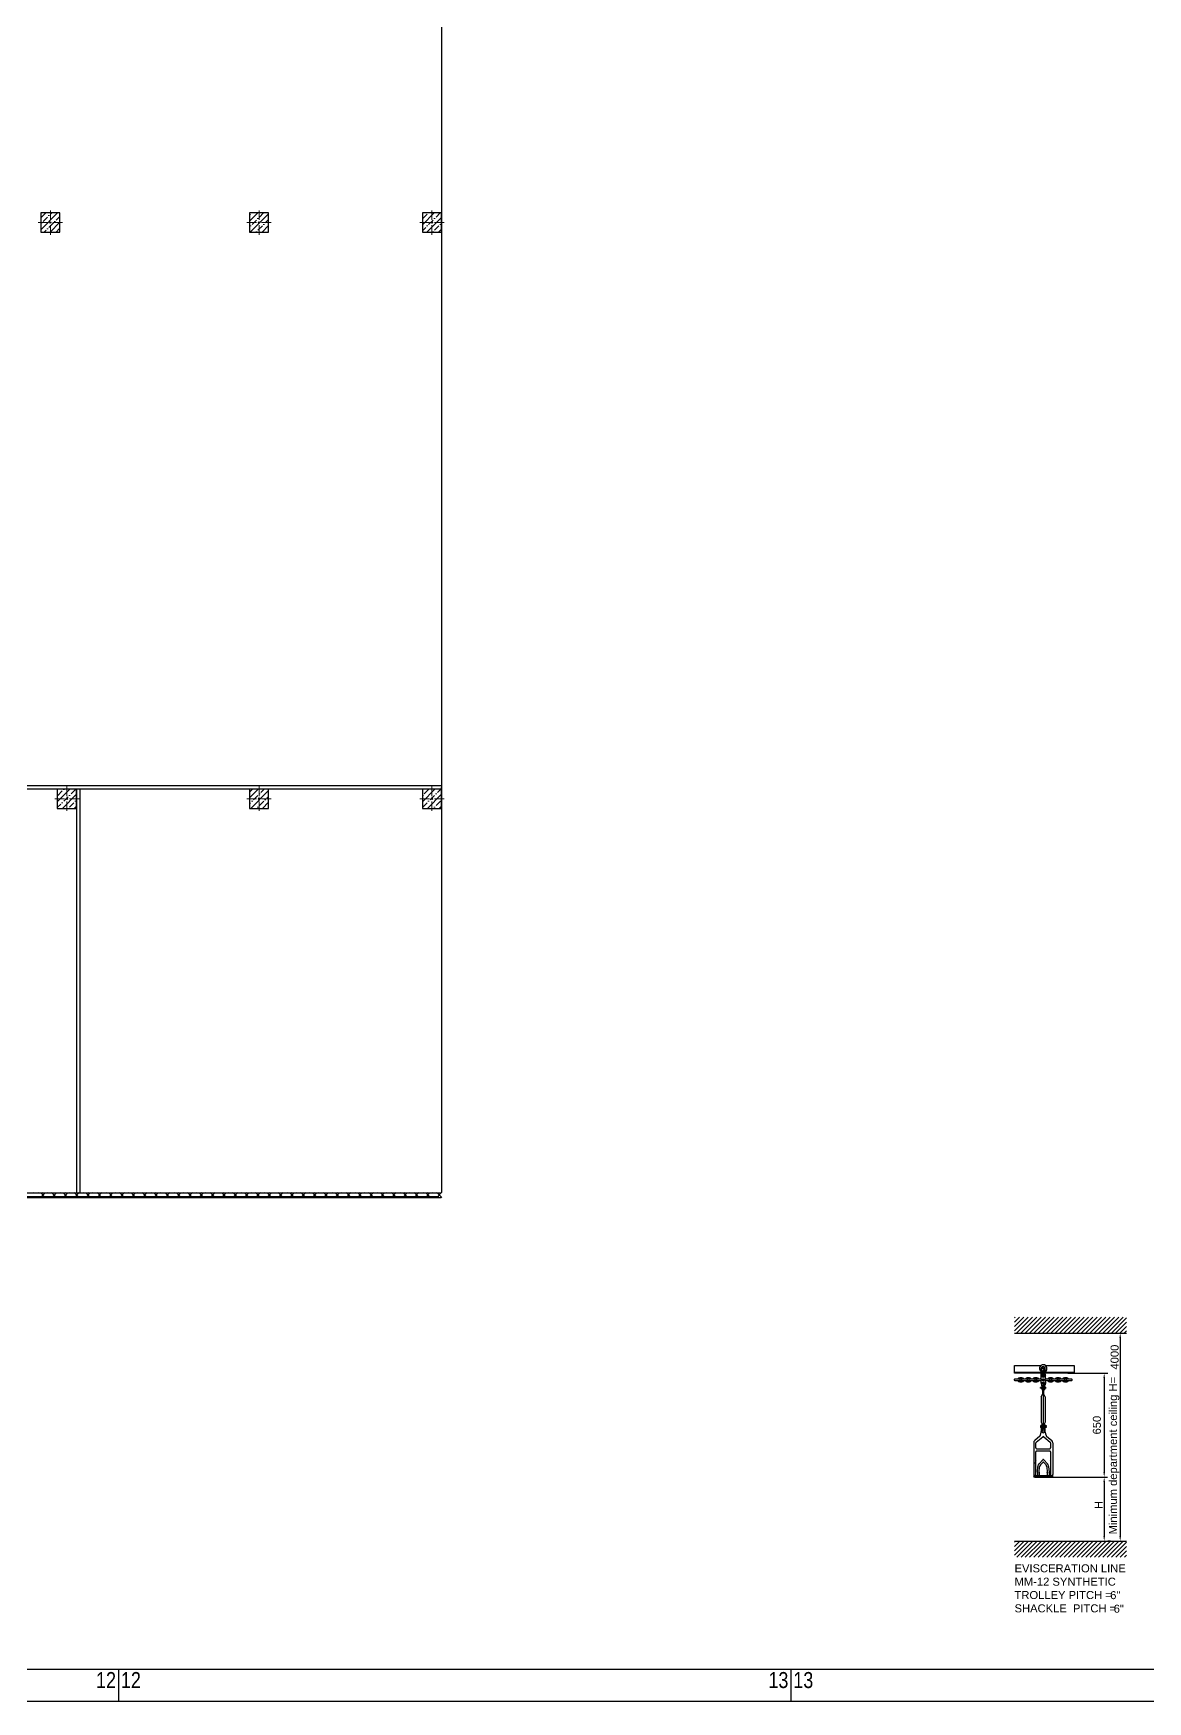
# Model space of a CAD drawing. Extents: x -3873 to 164127, y 7129 to 96529.
# Drawn here: x 98469 to 133269, y 7129 to 59238 of the extents above; entities that cross this region are included whole.
import ezdxf
from ezdxf.enums import TextEntityAlignment as Align

# ---------------------------------------------------------------- set-up
doc = ezdxf.new("R2010")
doc.units = 0
doc.header["$PDMODE"] = 35
doc.header["$PDSIZE"] = 25
doc.layers.get('0').update_dxf_attribs({"linetype": 'CONTINUOUS'})
doc.layers.get('Defpoints').update_dxf_attribs({"linetype": 'CONTINUOUS'})
for name, color, linetype in [('BUILDING', 2, 'CONTINUOUS'), ('LAYOUT', 90, 'CONTINUOUS'), ('Конструктив - Колонны', 7, 'CONTINUOUS')]:
    doc.layers.add(name, color=color, linetype=linetype)
doc.layers.add('Конструктив - Колонны_Ном._пера__1', color=7, linetype='CONTINUOUS', lineweight=25)
doc.layers.add('Конструктив - Колонны_Ном._пера__168', color=7, linetype='CONTINUOUS', lineweight=13, true_color=0x03e77f)
doc.layers.add('Конструктив - Колонны_Ном._пера__202', color=7, linetype='CONTINUOUS', lineweight=13, true_color=0xde8d00)
doc.styles.add('015_100', font='arial.ttf', dxfattribs={"height": 150})
doc.styles.add('025_100', font='arial.ttf', dxfattribs={"height": 250})
doc.styles.add('035_100', font='arial.ttf', dxfattribs={"height": 350})
doc.styles.add('050_100', font='arial.ttf', dxfattribs={"height": 500})
doc.styles.add('MEYN_DIM', font='arial.ttf')
doc.dimstyles.new('MEYN_SALES', dxfattribs={"dimtxt": 2, "dimasz": 1.5, "dimexe": 1, "dimexo": 0, "dimgap": 1, "dimtad": 1, "dimdsep": 46, "dimlunit": 6, "dimtxsty": 'MEYN_DIM', "dimcen": 1, "dimclrd": 4, "dimclre": 4, "dimclrt": 3, "dimadec": 0, "dimazin": 0, "dimtfac": 1, "dimtdec": 4, "dimtmove": 0, "dimatfit": 3, "dimfxl": 0, "dimtolj": 1, "dimarcsym": 0})
pattern_1 = [(45, (0, 0), (-183.8478, 183.8478), []), (45, (-91.92, 91.92), (-183.8478, 183.8478), [195, -65, 0, -65])]

# ---------------------------------------------------------------- blocks, each defined once
blk = doc.blocks.new('*D125')
at = {"color": 4, "linetype": 'Continuous', "lineweight": -2, "transparency": 16777216}
for p, q in [((-700, 5100), (-700, 2150)), ((-2586, 2000), (-600, 2000))]:
    blk.add_line(p, q, dxfattribs=at)
at = {"color": 4, "linetype": 'Continuous', "transparency": 16777216}
for points in [[(-725, 5100), (-675, 5100), (-700, 5250)], [(-725, 2150), (-675, 2150), (-700, 2000)]]:
    blk.add_solid(points, dxfattribs=at)
at = {"layer": 'Defpoints', "color": 0, "linetype": 'Continuous', "transparency": 16777216}
for p in [(-1839, 5250), (-2586, 2000), (-700, 2000)]:
    blk.add_point(p, dxfattribs=at)
at = {"color": 3, "linetype": 'Continuous', "transparency": 16777216, "insert": (-928, 3625), "char_height": 250, "attachment_point": 5, "rotation": 90, "style": 'MEYN_DIM'}
blk.add_mtext('\\A1;650', dxfattribs=at)
blk = doc.blocks.new('Колонна_63', base_point=(12000, 30000))
at = {"layer": 'Конструктив - Колонны_Ном._пера__202', "linetype": 'Continuous'}
h = blk.add_hatch(dxfattribs=at)
h.set_pattern_fill('ЖЕЛЕЗОБЕТОН__ГОСТ_', color=256, style=0, pattern_type=2)
h.set_pattern_definition(pattern_1)
h.paths.add_polyline_path([(11700, 29700), (12300, 29700), (12300, 30300), (11700, 30300)])
at = {"layer": 'Конструктив - Колонны_Ном._пера__1', "linetype": 'Continuous'}
for p, q in [((12300, 30300), (11700, 30300)), ((11700, 30300), (11700, 29700)), ((12300, 29700), (12300, 30300)), ((11700, 29700), (12300, 29700))]:
    blk.add_line(p, q, dxfattribs=at)
at = {"layer": 'Конструктив - Колонны_Ном._пера__168', "linetype": 'Continuous'}
for p, q in [((12000, 30080), (12000, 30380)), ((11920, 30000), (11620, 30000)), ((12000, 29920), (12000, 29620)), ((12080, 30000), (12380, 30000))]:
    blk.add_line(p, q, dxfattribs=at)
blk.add_point((12000, 30000), dxfattribs=at)
blk = doc.blocks.new('Колонна_64', base_point=(12000, 12000))
at = {"layer": 'Конструктив - Колонны_Ном._пера__202', "linetype": 'Continuous'}
h = blk.add_hatch(dxfattribs=at)
h.set_pattern_fill('ЖЕЛЕЗОБЕТОН__ГОСТ_', color=256, style=0, pattern_type=2)
h.set_pattern_definition(pattern_1)
h.paths.add_polyline_path([(11700, 11700), (12300, 11700), (12300, 12300), (11700, 12300)])
at = {"layer": 'Конструктив - Колонны_Ном._пера__1', "linetype": 'Continuous'}
for p, q in [((11700, 12300), (11700, 11700)), ((12300, 11700), (12300, 12300)), ((11700, 11700), (12300, 11700))]:
    blk.add_line(p, q, dxfattribs=at)
at = {"layer": 'Конструктив - Колонны_Ном._пера__168', "linetype": 'Continuous'}
for p, q in [((11920, 12000), (11620, 12000)), ((12000, 12080), (12000, 12380)), ((12080, 12000), (12380, 12000)), ((12000, 11920), (12000, 11620))]:
    blk.add_line(p, q, dxfattribs=at)
blk.add_point((12000, 12000), dxfattribs=at)
blk = doc.blocks.new('Колонна_68', base_point=(18000, 30000))
at = {"layer": 'Конструктив - Колонны_Ном._пера__202', "linetype": 'Continuous'}
h = blk.add_hatch(dxfattribs=at)
h.set_pattern_fill('ЖЕЛЕЗОБЕТОН__ГОСТ_', color=256, style=0, pattern_type=2)
h.set_pattern_definition(pattern_1)
h.paths.add_polyline_path([(17700, 29700), (18300, 29700), (18300, 30300), (17700, 30300)])
at = {"layer": 'Конструктив - Колонны_Ном._пера__1', "linetype": 'Continuous'}
for p, q in [((18300, 30300), (17700, 30300)), ((17700, 30300), (17700, 29700)), ((18300, 29700), (18300, 30300)), ((17700, 29700), (18300, 29700))]:
    blk.add_line(p, q, dxfattribs=at)
at = {"layer": 'Конструктив - Колонны_Ном._пера__168', "linetype": 'Continuous'}
for p, q in [((18000, 30080), (18000, 30380)), ((17920, 30000), (17620, 30000)), ((18000, 29920), (18000, 29620)), ((18080, 30000), (18380, 30000))]:
    blk.add_line(p, q, dxfattribs=at)
blk.add_point((18000, 30000), dxfattribs=at)
blk = doc.blocks.new('Колонна_69', base_point=(18000, 12000))
at = {"layer": 'Конструктив - Колонны_Ном._пера__202', "linetype": 'Continuous'}
h = blk.add_hatch(dxfattribs=at)
h.set_pattern_fill('ЖЕЛЕЗОБЕТОН__ГОСТ_', color=256, style=0, pattern_type=2)
h.set_pattern_definition(pattern_1)
h.paths.add_polyline_path([(17700, 11700), (18300, 11700), (18300, 12300), (17700, 12300)])
at = {"layer": 'Конструктив - Колонны_Ном._пера__1', "linetype": 'Continuous'}
for p, q in [((17700, 12300), (17700, 11700)), ((18300, 11700), (18300, 12300)), ((17700, 11700), (18300, 11700))]:
    blk.add_line(p, q, dxfattribs=at)
at = {"layer": 'Конструктив - Колонны_Ном._пера__168', "linetype": 'Continuous'}
for p, q in [((17920, 12000), (17620, 12000)), ((18000, 12080), (18000, 12380)), ((18080, 12000), (18380, 12000)), ((18000, 11920), (18000, 11620))]:
    blk.add_line(p, q, dxfattribs=at)
blk.add_point((18000, 12000), dxfattribs=at)
blk = doc.blocks.new('*U401')
at = {"color": 7, "linetype": 'Continuous'}
blk.add_line((-1000, 1000), (-167000, 1000), dxfattribs=at)
at = {"color": 3, "linetype": 'Continuous'}
for p, q in [((-63000, 1000), (-63000, 0)), ((-63000, 1000), (-63000, 0)), ((-42000, 1000), (-42000, 0)), ((-42000, 1000), (-42000, 0)), ((0, 0), (-168000, 0))]:
    blk.add_line(p, q, dxfattribs=at)
at = {"color": 2, "style": '050_100', "width": 0.800937}
for s, p, p2 in [('12 12', (-63700, 424), (-62300, 424)), ('13 13', (-42700, 424), (-41300, 424))]:
    blk.add_text(s, height=500, dxfattribs=at).set_placement(p, p2, align=Align.FIT)
at = {"color": 1, "linetype": 'Continuous', "ltscale": 50}
for tag, p, height, style in [('PROJECT', (-13710, 8757), 400, '035_100'), ('drawingnr', (-9521, 1405), 550, '050_100')]:
    blk.add_attdef(tag, p, '', height=height, dxfattribs=dict(at, style=style))
at = {"color": 4, "linetype": 'Continuous', "ltscale": 50}
for tag, p, height, style in [('bird', (-17252, 4446), 250, '025_100'), ('capacity', (-12319, 4446), 250, '025_100'), ('title1', (-8362, 4404), 350, '035_100'), ('w1', (-17252, 3796), 250, '025_100'), ('w2', (-16208, 3796), 250, '025_100'), ('w3', (-15164, 3796), 250, '025_100'), ('drawn', (-12319, 3796), 250, '025_100'), ('title2', (-8362, 3754), 350, '035_100'), ('scald', (-17252, 3146), 250, '025_100'), ('check', (-12319, 3146), 250, '025_100'), ('title3', (-8362, 3104), 350, '035_100'), ('scale', (-12319, 2496), 250, '025_100'), ('date', (-12319, 1846), 250, '025_100'), ('dept', (-12319, 1196), 250, '025_100')]:
    blk.add_attdef(tag, p, '', height=height, dxfattribs=dict(at, style=style))
blk = doc.blocks.new('general_shackle_evisceration2')
at = {"linetype": 'Continuous'}
h = blk.add_hatch(dxfattribs=at)
h.set_pattern_fill('ANSI31', color=4, scale=30, style=0)
h.set_pattern_definition([(45, (118396.04, 38711.45), (-67.35192, 67.35192), [])])
h.paths.add_polyline_path([(0, 6500), (-3500, 6500), (-3500, 7000), (0, 7000)])
h = blk.add_hatch(dxfattribs=at)
h.set_pattern_fill('ANSI31', color=4, scale=30, style=0)
h.set_pattern_definition([(45, (118396.04, 40998.66), (-67.35192, 67.35192), [])])
h.paths.add_polyline_path([(0, 0), (-3500, 0), (-3500, -500), (0, -500)])
at = {"color": 4, "linetype": 'Continuous'}
for p, q in [((-3500, 6500), (0, 6500)), ((-200, 6350.759), (-200, 149.241)), ((-700, 1850.714), (-700, 149.241)), ((-3500, 0), (0, 0)), ((-507.275, 0), (-586.87, 0)), ((-150.156, 0), (-39.974, 0))]:
    blk.add_line(p, q, dxfattribs=at)
at = {"color": 3, "linetype": 'Continuous'}
for p, q in [((-3500, 5482.628), (-2680.347, 5482.628)), ((-3500, 5250.058), (-3500, 5482.628)), ((-3500, 5277.966), (-2665.239, 5277.966)), ((-2665.239, 5250.058), (-3500, 5250.058)), ((-2665.239, 5151.36), (-2665.239, 5394.251)), ((-2655.936, 5151.36), (-2655.936, 5394.251)), ((-2653.611, 5297.49), (-2653.611, 5175.303)), ((-2632.679, 5306.793), (-2644.308, 5306.793)), ((-2623.384, 5197.169), (-2623.404, 5308.659)), ((-2614.063, 5306.117), (-2614.073, 5145.586)), ((-2595.468, 5306.79), (-2595.468, 5306.793)), ((-2595.457, 5306.117), (-2595.468, 5145.793)), ((-2586.165, 5157.422), (-2586.138, 5308.659)), ((-2565.234, 5306.793), (-2576.863, 5306.793)), ((-2555.931, 5175.303), (-2555.931, 5297.49)), ((-2553.606, 5151.36), (-2553.606, 5394.251)), ((-2544.303, 5151.36), (-2544.303, 5394.251)), ((-2544.303, 5277.966), (-1639.439, 5277.966)), ((-1639.439, 5250.058), (-2544.303, 5250.058)), ((-2529.195, 5482.628), (-1639.439, 5482.628)), ((-1639.439, 5482.628), (-1639.439, 5250.058)), ((-3342.018, 5059.35), (-3495.514, 5059.35)), ((-3495.514, 5022.139), (-3342.018, 5022.139)), ((-3267.596, 5101.213), (-3337.367, 5101.213)), ((-3267.596, 5064.002), (-3337.367, 5064.002)), ((-3337.367, 5017.488), (-3267.596, 5017.488)), ((-3337.367, 4980.276), (-3267.596, 4980.276)), ((-3109.448, 5059.35), (-3262.944, 5059.35)), ((-3262.944, 5022.139), (-3109.448, 5022.139)), ((-3035.026, 5101.213), (-3104.797, 5101.213)), ((-3035.026, 5064.002), (-3104.797, 5064.002)), ((-3104.797, 5017.488), (-3035.026, 5017.488)), ((-3104.797, 4980.276), (-3035.026, 4980.276)), ((-2876.878, 5059.35), (-3030.374, 5059.35)), ((-3030.374, 5022.139), (-2876.878, 5022.139)), ((-2802.456, 5101.213), (-2872.227, 5101.213)), ((-2802.456, 5064.002), (-2872.227, 5064.002)), ((-2872.227, 5017.488), (-2802.456, 5017.488)), ((-2872.227, 4980.276), (-2802.456, 4980.276)), ((-2659.764, 5059.35), (-2797.804, 5059.35)), ((-2797.804, 5022.139), (-2659.764, 5022.139)), ((-2661.918, 4801.298), (-2689.802, 4796.647)), ((-2689.802, 4778.041), (-2689.802, 4796.647)), ((-2661.918, 4773.39), (-2689.802, 4778.041)), ((-2672.216, 5175.635), (-2667.397, 5197.622)), ((-2668.18, 5150.534), (-2672.216, 5175.635)), ((-2672.216, 5061.676), (-2672.216, 5175.635)), ((-2662.913, 5061.676), (-2672.216, 5061.676)), ((-2662.913, 5019.813), (-2672.216, 5019.813)), ((-2672.216, 4968.648), (-2672.216, 5019.813)), ((-2672.216, 4938.414), (-2672.216, 4968.648)), ((-2672.216, 4938.414), (-2654.639, 4866.498)), ((-2661.918, 4773.39), (-2661.918, 4801.298)), ((-2661.918, 4801.298), (-2651.438, 4801.298)), ((-2651.438, 4773.39), (-2661.918, 4773.39)), ((-2651.438, 4856.63), (-2651.438, 4741.465)), ((-2651.438, 4741.465), (-2623.376, 4741.465)), ((-2565.234, 4926.785), (-2644.308, 4926.785)), ((-2576.863, 4945.391), (-2632.679, 4945.391)), ((-2618.198, 5064.002), (-2631.626, 5040.745)), ((-2631.626, 5040.745), (-2618.198, 5017.487)), ((-2623.376, 5157.422), (-2623.384, 5197.169)), ((-2623.376, 4830.283), (-2623.376, 4589.659)), ((-2623.376, 4807.112), (-2586.165, 4807.112)), ((-2623.376, 4767.575), (-2586.165, 4767.575)), ((-2591.343, 5064.002), (-2618.198, 5064.002)), ((-2618.198, 5017.487), (-2591.343, 5017.487)), ((-2577.916, 5040.745), (-2591.343, 5064.002)), ((-2591.343, 5017.487), (-2577.916, 5040.745)), ((-2586.165, 4589.659), (-2586.165, 4830.283)), ((-2586.165, 4741.465), (-2558.41, 4741.465)), ((-2558.41, 4741.465), (-2558.41, 4856.63)), ((-2535.153, 4810.601), (-2558.41, 4810.601)), ((-2558.41, 4764.087), (-2535.153, 4764.087)), ((-2537.326, 4938.414), (-2555.068, 4865.801)), ((-2411.738, 5059.311), (-2549.822, 5059.311)), ((-2549.733, 5022.1), (-2411.738, 5022.1)), ((-2546.628, 5061.676), (-2537.326, 5061.676)), ((-2546.628, 5019.813), (-2537.326, 5019.813)), ((-2537.326, 5175.635), (-2542.145, 5197.623)), ((-2537.326, 5175.635), (-2541.362, 5150.534)), ((-2537.326, 5061.676), (-2537.326, 5175.635)), ((-2537.326, 4992.417), (-2537.326, 5019.813)), ((-2537.326, 4968.648), (-2537.326, 5013.814)), ((-2537.326, 4968.648), (-2537.326, 4938.414)), ((-2535.153, 4810.601), (-2535.153, 4764.087)), ((-2337.316, 5101.174), (-2407.087, 5101.174)), ((-2337.316, 5063.963), (-2407.087, 5063.963)), ((-2407.087, 5017.449), (-2337.316, 5017.449)), ((-2407.087, 4980.238), (-2337.316, 4980.238)), ((-2179.168, 5059.311), (-2332.664, 5059.311)), ((-2332.664, 5022.1), (-2179.168, 5022.1)), ((-2104.745, 5101.174), (-2174.516, 5101.174)), ((-2104.745, 5063.963), (-2174.516, 5063.963)), ((-2174.516, 5017.449), (-2104.745, 5017.449)), ((-2174.516, 4980.237), (-2104.745, 4980.237)), ((-1946.598, 5059.311), (-2100.094, 5059.311)), ((-2100.094, 5022.1), (-1946.598, 5022.1)), ((-1872.175, 5101.174), (-1941.946, 5101.174)), ((-1872.175, 5063.963), (-1941.946, 5063.963)), ((-1941.946, 5017.449), (-1872.175, 5017.449)), ((-1941.946, 4980.238), (-1872.175, 4980.238)), ((-1714.028, 5059.311), (-1867.524, 5059.311)), ((-1867.524, 5022.1), (-1714.028, 5022.1)), ((-2667.393, 4513.421), (-2623.376, 4589.659)), ((-2667.393, 4513.421), (-2667.393, 3714.702)), ((-2623.376, 4589.659), (-2586.165, 4589.659)), ((-2604.771, 4589.659), (-2604.771, 3638.463)), ((-2542.149, 4513.421), (-2586.165, 4589.659)), ((-2542.149, 4513.421), (-2542.149, 3714.702)), ((-2667.393, 3714.702), (-2623.376, 3638.463)), ((-2542.149, 3714.702), (-2586.165, 3638.463)), ((-2707.228, 3282.07), (-2869.087, 3146.255)), ((-2823.982, 3092.5), (-2619.72, 3263.896)), ((-2691.895, 3306.855), (-2656.787, 3453.253)), ((-2666.971, 3543.11), (-2666.971, 3617.532)), ((-2660.588, 3617.532), (-2666.971, 3617.532)), ((-2660.588, 3543.11), (-2666.971, 3543.11)), ((-2660.541, 3438.486), (-2660.635, 3440.779)), ((-2623.376, 3636.137), (-2660.588, 3636.137)), ((-2660.588, 3440.779), (-2660.588, 3636.137)), ((-2660.588, 3543.11), (-2660.588, 3617.532)), ((-2660.588, 3600.089), (-2623.376, 3600.089)), ((-2623.376, 3598.926), (-2660.588, 3598.926)), ((-2660.588, 3561.715), (-2623.376, 3561.715)), ((-2660.588, 3560.552), (-2623.376, 3560.552)), ((-2623.376, 3638.463), (-2586.165, 3638.463)), ((-2623.376, 3524.504), (-2623.376, 3638.463)), ((-2623.376, 3636.137), (-2623.376, 3598.926)), ((-2623.376, 3600.089), (-2586.165, 3600.089)), ((-2586.165, 3598.926), (-2623.376, 3598.926)), ((-2623.376, 3598.926), (-2623.376, 3580.321)), ((-2623.376, 3580.321), (-2623.376, 3561.715)), ((-2623.376, 3561.715), (-2586.165, 3561.715)), ((-2623.376, 3561.715), (-2623.376, 3524.504)), ((-2623.376, 3560.552), (-2586.165, 3560.552)), ((-2586.165, 3524.504), (-2623.376, 3524.504)), ((-2614.074, 3515.201), (-2595.468, 3515.201)), ((-2589.822, 3263.896), (-2385.56, 3092.5)), ((-2586.165, 3638.463), (-2586.165, 3524.504)), ((-2548.954, 3636.137), (-2586.165, 3636.137)), ((-2586.165, 3598.926), (-2586.165, 3636.137)), ((-2586.165, 3600.089), (-2548.954, 3600.089)), ((-2548.954, 3598.926), (-2586.165, 3598.926)), ((-2586.165, 3580.321), (-2586.165, 3598.926)), ((-2586.165, 3561.715), (-2586.165, 3580.321)), ((-2586.165, 3561.715), (-2548.954, 3561.715)), ((-2586.165, 3524.504), (-2586.165, 3561.715)), ((-2586.165, 3560.552), (-2548.954, 3560.552)), ((-2567.56, 3584.972), (-2548.954, 3585.592)), ((-2567.56, 3580.321), (-2567.56, 3584.972)), ((-2567.56, 3575.669), (-2567.56, 3580.321)), ((-2548.954, 3575.049), (-2567.56, 3575.669)), ((-2517.647, 3306.855), (-2552.755, 3453.253)), ((-2549.001, 3438.486), (-2548.907, 3440.779)), ((-2548.954, 3598.926), (-2548.954, 3636.137)), ((-2539.651, 3598.926), (-2548.954, 3598.926)), ((-2548.954, 3585.592), (-2548.954, 3598.926)), ((-2548.954, 3585.592), (-2497.789, 3587.298)), ((-2548.954, 3575.049), (-2548.954, 3585.592)), ((-2497.789, 3573.344), (-2548.954, 3575.049)), ((-2548.954, 3561.715), (-2548.954, 3575.049)), ((-2548.954, 3561.715), (-2539.651, 3561.715)), ((-2548.954, 3440.779), (-2548.954, 3561.715)), ((-2539.651, 3605.903), (-2539.651, 3598.926)), ((-2497.789, 3598.926), (-2539.651, 3605.903)), ((-2539.651, 3585.902), (-2539.651, 3598.926)), ((-2539.651, 3561.715), (-2539.651, 3574.739)), ((-2539.651, 3554.738), (-2497.789, 3561.715)), ((-2539.651, 3561.715), (-2539.651, 3554.738)), ((-2502.314, 3282.07), (-2340.455, 3146.255)), ((-2497.789, 3587.298), (-2497.789, 3598.926)), ((-2497.789, 3561.715), (-2497.789, 3573.344)), ((-2902.461, 3074.684), (-2902.461, 2079.081)), ((-2832.289, 2910.719), (-2832.289, 3074.684)), ((-2832.289, 2510.498), (-2832.289, 2794.034)), ((-2809.032, 2887.462), (-2400.51, 2887.462)), ((-2809.032, 2817.291), (-2400.51, 2817.291)), ((-2377.253, 3074.684), (-2377.253, 2910.719)), ((-2377.253, 2794.034), (-2377.253, 2510.498)), ((-2307.081, 3074.684), (-2307.081, 2079.081)), ((-2846.644, 2440.727), (-2902.461, 2440.727)), ((-2846.644, 2468.107), (-2846.644, 2079.081)), ((-2787.349, 2146.339), (-2787.349, 2077.417)), ((-2787.11, 2152.994), (-2774.463, 2329.351)), ((-2734.857, 2420.216), (-2621.78, 2541.477)), ((-2731.15, 2149.667), (-2731.15, 2080.745)), ((-2730.911, 2156.321), (-2718.789, 2325.359)), ((-2694.035, 2382.149), (-2621.78, 2459.634)), ((-2587.762, 2541.477), (-2474.685, 2420.216)), ((-2587.762, 2459.634), (-2515.506, 2382.149)), ((-2490.753, 2325.359), (-2478.63, 2156.321)), ((-2478.392, 2149.667), (-2478.392, 2080.745)), ((-2435.079, 2329.351), (-2422.432, 2152.994)), ((-2422.193, 2146.339), (-2422.193, 2077.417)), ((-2362.898, 2079.081), (-2362.898, 2468.107)), ((-2902.461, 2079.081), (-2902.461, 2027.915)), ((-2902.461, 2027.915), (-2874.552, 2055.824)), ((-2902.461, 2027.915), (-2307.081, 2027.915)), ((-2874.552, 2000.007), (-2902.461, 2027.915)), ((-2846.644, 2055.824), (-2874.552, 2055.824)), ((-2874.552, 2000.007), (-2334.99, 2000.007)), ((-2846.644, 2079.081), (-2846.644, 2055.824)), ((-2846.644, 2055.824), (-2362.898, 2055.824)), ((-2823.387, 2055.824), (-2810.546, 2055.824)), ((-2823.387, 2000.007), (-2386.155, 2000.007)), ((-2735.01, 2000.007), (-2790.827, 2000.007)), ((-2787.349, 2077.418), (-2787.349, 2055.824)), ((-2731.15, 2077.417), (-2731.15, 2055.824)), ((-2707.952, 2055.824), (-2501.59, 2055.824)), ((-2478.392, 2080.745), (-2478.392, 2055.824)), ((-2418.715, 2000.007), (-2474.532, 2000.007)), ((-2422.193, 2077.417), (-2422.193, 2055.824)), ((-2398.996, 2055.824), (-2386.155, 2055.824)), ((-2362.898, 2055.824), (-2362.898, 2079.081)), ((-2362.898, 2055.824), (-2334.99, 2055.824)), ((-2334.99, 2055.824), (-2307.081, 2027.915)), ((-2307.081, 2027.915), (-2334.99, 2000.007)), ((-2307.081, 2027.915), (-2307.081, 2079.081))]:
    blk.add_line(p, q, dxfattribs=at)
at = {"color": 4, "linetype": 'Continuous', "ltscale": 50}
blk.add_line((-1839.439, 5250.058), (-587.651, 5250.058), dxfattribs=at)
at = {"color": 3, "linetype": 'Continuous'}
for centre, radius in [((-2604.771, 5394.251), 19.071), ((-2604.771, 5040.745), 27.908), ((-2604.771, 5040.745), 23.257), ((-2604.771, 4877.945), 20.931), ((-2604.771, 5040.706), 13.954), ((-2604.771, 3440.779), 37.211)]:
    blk.add_circle(centre, radius, dxfattribs=at)
for centre, radius, start, end in [((-2604.771, 5394.251), 116.285, 301.332293, 238.667863), ((-2758.267, 5217.541), 93.028, 347.636314, 359.999965), ((-2604.771, 5394.251), 60.468, 359.999903, 180.000097), ((-2604.771, 5394.251), 51.165, 359.99989, 180.00011), ((-2644.308, 5297.49), 9.303, 89.999668, 180.000661), ((-2632.679, 5297.49), 9.303, 359.999339, 89.999668), ((-2558.15, 5308.659), 65.254, 171.510655, 180.000092), ((-2574.91, 5311.161), 48.309, 158.040567, 171.510687), ((-2584.178, 5314.898), 38.315, 150.103919, 158.040569), ((-2596.225, 5321.824), 24.419, 137.962618, 150.10394), ((-2601.413, 5326.502), 17.433, 118.398297, 137.96266), ((-2592.57, 5306.118), 21.493, 165.608609, 180.000371), ((-2599.436, 5307.879), 14.404, 142.410821, 165.608712), ((-2602.852, 5310.509), 10.093, 121.085089, 142.410783), ((-2604.771, 5332.712), 10.374, 90.000216, 118.398157), ((-2604.76, 5313.674), 6.398, 89.999904, 121.085041), ((-2604.771, 5332.837), 10.249, 65.800324, 90.000219), ((-2604.76, 5313.849), 6.222, 73.499791, 89.999902), ((-2605.074, 5312.79), 7.327, 58.914135, 73.499786), ((-2605.647, 5311.839), 8.437, 47.015858, 58.914226), ((-2606.859, 5328.191), 15.342, 47.551419, 65.800316), ((-2607.443, 5309.913), 11.071, 37.588845, 47.015984), ((-2608.585, 5309.033), 12.513, 30.079335, 37.588873), ((-2610.926, 5307.677), 15.218, 23.961989, 30.079436), ((-2612.943, 5306.781), 17.425, 10.430685, 23.962052), ((-2610.388, 5324.332), 20.572, 35.26892, 47.551459), ((-2616.546, 5306.118), 21.089, 359.999622, 10.430751), ((-2619.774, 5317.694), 32.068, 26.902732, 35.268981), ((-2624.637, 5315.227), 37.521, 20.895362, 26.902767), ((-2633.654, 5311.784), 47.172, 16.327556, 20.895385), ((-2640.023, 5309.919), 53.808, 6.918389, 16.327566), ((-2650.403, 5308.659), 64.265, 359.999906, 6.918412), ((-2576.863, 5297.49), 9.303, 90.000241, 180.000661), ((-2565.234, 5297.49), 9.303, 359.999339, 90.000241), ((-2451.275, 5217.541), 93.028, 180.000052, 192.363721), ((-3495.514, 5040.745), 18.606, 90.000169, 180.000225), ((-3495.514, 5040.745), 18.606, 180.000225, 269.999831), ((-3337.367, 5040.745), 60.468, 90.000018, 162.079752), ((-3337.367, 5040.745), 60.468, 197.920076, 269.999982), ((-3337.367, 5040.745), 23.257, 90.000046, 126.86954), ((-3337.367, 5040.745), 23.257, 233.129534, 269.999954), ((-3342.018, 5040.745), 18.606, 359.999775, 90.000169), ((-3342.018, 5040.745), 18.606, 269.999831, 359.999775), ((-3262.944, 5040.745), 18.606, 90.000094, 180.000193), ((-3262.944, 5040.745), 18.606, 180.000193, 269.999906), ((-3267.596, 5040.745), 60.468, 17.920258, 90.000018), ((-3267.596, 5040.745), 23.257, 53.130533, 90.000046), ((-3267.596, 5040.745), 23.257, 269.999954, 306.870393), ((-3267.596, 5040.745), 60.468, 269.999982, 342.079887), ((-3104.797, 5040.745), 60.468, 89.999991, 162.079857), ((-3104.797, 5040.745), 60.468, 197.920196, 270.000009), ((-3104.797, 5040.745), 23.257, 89.999976, 126.869852), ((-3104.797, 5040.745), 23.257, 233.129591, 270.000024), ((-3109.448, 5040.745), 18.606, 359.999807, 90.000094), ((-3109.448, 5040.745), 18.606, 269.999906, 359.999807), ((-3030.374, 5040.745), 18.606, 90.000277, 180.000022), ((-3030.374, 5040.745), 18.606, 180.000022, 269.999723), ((-3035.026, 5040.745), 60.468, 17.92011, 89.999991), ((-3035.026, 5040.745), 23.257, 53.129926, 89.999976), ((-3035.026, 5040.745), 23.257, 270.000024, 306.870264), ((-3035.026, 5040.745), 60.468, 270.000009, 342.079809), ((-2872.227, 5040.745), 60.468, 90.000002, 162.079858), ((-2872.227, 5040.745), 60.468, 197.920217, 269.999998), ((-2872.227, 5040.745), 23.257, 90.000005, 126.870054), ((-2872.227, 5040.745), 23.257, 233.12993, 269.999995), ((-2876.878, 5040.745), 18.606, 359.999978, 90.000277), ((-2876.878, 5040.745), 18.606, 269.999723, 359.999978), ((-2797.804, 5040.745), 18.606, 90.000048, 180.000043), ((-2797.804, 5040.745), 18.606, 180.000043, 269.999952), ((-2802.456, 5040.745), 60.468, 17.920117, 90.000002), ((-2802.456, 5040.745), 23.257, 53.129954, 90.000005), ((-2802.456, 5040.745), 23.257, 269.999995, 306.870245), ((-2802.456, 5040.745), 60.468, 269.999998, 342.079808), ((-2639.657, 5040.706), 60.468, 179.96321, 179.999967), ((-2639.657, 5040.706), 60.468, 197.881489, 237.421117), ((-2639.657, 5040.706), 60.468, 122.578895, 162.041094), ((-2659.454, 5151.938), 8.838, 189.135879, 237.552056), ((-2660.588, 5151.36), 4.651, 180.001437, 359.998563), ((-2604.771, 5237.943), 110.755, 237.551199, 302.448851), ((-2604.771, 5221.272), 94.084, 231.08087, 308.919183), ((-2639.657, 5040.706), 23.257, 179.904345, 179.999915), ((-2675.937, 5040.745), 24.652, 301.890883, 58.109094), ((-2604.771, 4877.945), 51.165, 192.929044, 346.269429), ((-2638.494, 5175.303), 15.117, 180.000336, 359.999664), ((-2604.771, 4901.086), 62.91, 39.073319, 140.926673), ((-2644.308, 4936.088), 9.303, 180.000123, 270.000326), ((-2632.679, 4950.042), 4.651, 180.000191, 270.000707), ((-2614.074, 5157.422), 9.303, 180.000461, 270.000533), ((-2576.469, 5145.793), 37.605, 180.000115, 185.912204), ((-2582.171, 5145.203), 31.872, 185.912222, 194.036475), ((-2585.763, 5144.305), 28.17, 194.036505, 198.046151), ((-2591.211, 5142.53), 22.44, 198.046205, 203.413508), ((-2594.232, 5141.222), 19.148, 203.413556, 211.11367), ((-2600.622, 5137.365), 11.684, 211.113955, 223.016114), ((-2603.189, 5134.969), 8.173, 223.016486, 242.228852), ((-2604.771, 5131.966), 4.779, 242.229271, 269.999568), ((-2604.771, 5132.056), 4.868, 269.999576, 302.355789), ((-2607.288, 5136.029), 9.572, 302.355796, 322.424302), ((-2610.955, 5138.851), 14.198, 322.424388, 333.864671), ((-2618.867, 5142.733), 23.012, 333.864797, 341.011725), ((-2624.273, 5144.593), 28.729, 341.011758, 352.740537), ((-2633.696, 5145.793), 38.228, 352.740572, 359.999887), ((-2595.468, 5157.422), 9.303, 269.99996, 359.999539), ((-2571.048, 5175.303), 15.117, 180.000336, 359.999664), ((-2576.863, 4950.042), 4.651, 269.999518, 359.999767), ((-2565.234, 4936.088), 9.303, 269.999759, 359.999883), ((-2533.604, 5040.745), 24.652, 121.890877, 238.109146), ((-2548.954, 5151.36), 4.651, 180.001437, 359.998563), ((-2569.885, 5040.706), 23.257, 0.000085, 0.095655), ((-2550.087, 5151.938), 8.838, 302.448647, 350.864291), ((-2569.885, 5040.706), 60.468, 17.920237, 57.421011), ((-2569.885, 5040.706), 60.468, 302.578977, 342.079937), ((-2407.086, 5040.706), 60.468, 90.000112, 162.079889), ((-2407.086, 5040.706), 60.468, 197.920181, 269.999888), ((-2407.086, 5040.706), 23.257, 90.000292, 126.870096), ((-2407.086, 5040.706), 23.257, 233.129696, 269.999708), ((-2411.738, 5040.706), 18.606, 359.999718, 90.000523), ((-2411.738, 5040.706), 18.606, 269.999477, 359.999718), ((-2332.664, 5040.706), 18.606, 90.000363, 180.00021), ((-2332.664, 5040.706), 18.606, 180.00021, 269.999637), ((-2337.315, 5040.706), 60.468, 17.92018, 90.000112), ((-2337.315, 5040.706), 23.257, 53.130555, 90.000292), ((-2337.315, 5040.706), 23.257, 269.999708, 306.87002), ((-2337.315, 5040.706), 60.468, 269.999888, 342.07975), ((-2174.516, 5040.706), 60.468, 90.000056, 162.079844), ((-2174.516, 5040.706), 60.468, 197.920117, 269.999944), ((-2174.516, 5040.706), 23.257, 90.000145, 126.869889), ((-2174.516, 5040.706), 23.257, 233.129358, 269.999855), ((-2179.168, 5040.706), 18.606, 359.99979, 90.000363), ((-2179.168, 5040.706), 18.606, 269.999637, 359.99979), ((-2100.094, 5040.706), 18.606, 90.000558, 180.000088), ((-2100.094, 5040.706), 18.606, 180.000088, 269.999442), ((-2104.745, 5040.706), 60.468, 17.920163, 90.000056), ((-2104.745, 5040.706), 23.257, 53.129976, 90.000145), ((-2104.745, 5040.706), 23.257, 269.999855, 306.870227), ((-2104.745, 5040.706), 60.468, 269.999944, 342.079822), ((-1941.946, 5040.706), 60.468, 90.000046, 162.079898), ((-1941.946, 5040.706), 60.468, 197.920203, 269.999954), ((-1941.946, 5040.706), 23.257, 90.000119, 126.870328), ((-1941.946, 5040.706), 23.257, 233.129838, 269.999881), ((-1946.598, 5040.706), 18.606, 359.999912, 90.000558), ((-1946.598, 5040.706), 18.606, 269.999442, 359.999912), ((-1867.524, 5040.706), 18.606, 90.000317, 180.000217), ((-1867.524, 5040.706), 18.606, 180.000217, 269.999683), ((-1872.175, 5040.706), 60.468, 17.920158, 90.000046), ((-1872.175, 5040.706), 23.257, 53.130229, 90.000119), ((-1872.175, 5040.706), 23.257, 269.999881, 306.869972), ((-1872.175, 5040.706), 60.468, 269.999954, 342.079768), ((-1714.028, 5040.706), 18.606, 359.999783, 90.000317), ((-1714.028, 5040.706), 18.606, 269.999683, 359.999783), ((-2809.032, 3074.684), 93.428, 129.999959, 179.999993), ((-2737.127, 3317.702), 46.514, 310.000028, 346.514528), ((-2653.611, 3580.321), 39.537, 109.74978, 250.25011), ((-2604.771, 3440.779), 55.817, 182.353772, 183.112565), ((-2604.771, 3440.779), 55.817, 183.112565, 270.000036), ((-2604.771, 3440.779), 53.491, 13.485479, 166.5145), ((-2614.074, 3524.504), 9.303, 180.000378, 270.000791), ((-2604.771, 3246.08), 23.257, 50.000046, 129.999936), ((-2604.771, 3440.779), 55.817, 270.000036, 356.88763), ((-2595.468, 3524.504), 9.303, 270.000218, 359.999622), ((-2604.771, 3440.779), 55.817, 356.88763, 357.646231), ((-2472.415, 3317.702), 46.514, 193.485442, 230.000024), ((-2400.51, 3074.684), 93.428, 359.999979, 50.000052), ((-2809.032, 3074.684), 23.257, 129.999793, 179.999921), ((-2809.032, 2910.719), 23.257, 179.999956, 270.000247), ((-2809.032, 2794.034), 23.257, 89.999753, 180.000071), ((-2400.51, 2910.719), 23.257, 270.000018, 0.000044), ((-2400.51, 2794.034), 23.257, 359.999929, 89.999982), ((-2400.51, 3074.684), 23.257, 359.999914, 50.00022), ((-2776.873, 2468.107), 69.771, 142.585543, 179.999943), ((-2694.321, 2146.339), 93.028, 175.897998, 179.999985), ((-2625.999, 2318.704), 148.845, 136.999982, 175.898002), ((-2638.122, 2149.667), 93.028, 175.898012, 180), ((-2625.999, 2318.704), 93.028, 136.999935, 175.898033), ((-2604.771, 2525.615), 23.257, 42.999994, 136.999903), ((-2604.771, 2443.772), 23.257, 43.000081, 136.999816), ((-2583.543, 2318.704), 93.028, 4.101967, 43.000004), ((-2571.42, 2149.667), 93.028, 0.000018, 4.102004), ((-2583.543, 2318.704), 148.845, 4.101999, 43.000005), ((-2515.221, 2146.339), 93.028, 0.000018, 4.102004), ((-2432.669, 2468.107), 69.771, 0.000057, 37.414449), ((-2707.952, 2079.081), 23.257, 175.897943, 184.103102), ((-2501.59, 2079.081), 23.257, 355.89811, 4.102079)]:
    blk.add_arc(centre, radius, start, end, dxfattribs=at)
at = {"color": 4, "linetype": 'Continuous'}
for points in [[(-224.874, 6350.759), (-175.126, 6350.759), (-200, 6500)], [(-724.874, 1850.714), (-675.126, 1850.714), (-700, 1999.955)], [(-724.874, 149.241), (-675.126, 149.241), (-700, 0)], [(-224.874, 149.241), (-175.126, 149.241), (-200, 0)]]:
    blk.add_solid(points, dxfattribs=at)
at = {"color": 3, "linetype": 'Continuous', "insert": (-550.373, 211.12), "char_height": 250, "width": 5122.60676, "attachment_point": 1, "rotation": 90, "style": '025_100'}
blk.add_mtext('Minimum department ceiling H=', dxfattribs=at)
at = {"color": 4, "linetype": 'Continuous', "insert": (-3500, -723.675), "char_height": 250, "width": 4661.80823, "attachment_point": 1, "style": '015_100'}
for s in ['{\\C3;EVISCERATION LINE\\PMM-12 SYNTHETIC}', '{\\C3;\\P\\PTROLLEY PITCH = \\PSHACKLE  PITCH = }']:
    blk.add_mtext(s, dxfattribs=at)
at = {"color": 3, "linetype": 'Continuous', "ltscale": 50, "style": '050_100', "flags": 8}
for tag, p in [('0000', (-375, 5749.588)), ('H', (-875, 1130.493))]:
    blk.add_attdef(tag, text='', height=250, rotation=90, dxfattribs=at).set_placement(p, align=Align.MIDDLE_CENTER)
at = {"color": 3, "linetype": 'Continuous', "ltscale": 50, "style": '025_100', "flags": 8}
for tag, p in [('A', (-512.39, -1811.731)), ('B', (-403.532, -2234.228))]:
    blk.add_attdef(tag, p, '', height=250, dxfattribs=at)
at = {"color": 4, "linetype": 'Continuous'}
dim = blk.add_linear_dim(base=(-700, 1999.955), p1=(-1839.439, 5250.058), p2=(-2586.155, 1999.955), angle=90, text='650', dimstyle='MEYN_SALES', override={"dimscale": 100, "dimtxt": 2.5, "dimse1": 1, "dimtdec": 2, "dimtmove": 1}, dxfattribs=at)
dim.commit()
dim.dimension.update_dxf_attribs({"geometry": '*D125', "text_midpoint": (-927.643, 3625.006)})

msp = doc.modelspace()

# ---------------------------------------------------------------- linework, layer by layer
at = {"layer": 'BUILDING', "color": 2, "linetype": 'BYBLOCK'}
for q in [(45217, 35730), (111217, 35680)]:
    msp.add_line((111217, 35730), q, dxfattribs=at)
at = {"layer": 'BUILDING', "color": 2}
for q in [(45217, 35630), (111217, 35680)]:
    msp.add_line((111217, 35630), q, dxfattribs=at)
at = {"layer": 'BUILDING', "linetype": 'Continuous'}
for p, q in [((111197, 23010), (97866, 23010)), ((98469, 23010), (98489, 23030)), ((98610, 23010), (98630, 23030)), ((98818, 22900), (98708, 23010)), ((98712, 22900), (98822, 23010)), ((98752, 23010), (98772, 23030)), ((98893, 23010), (98913, 23030)), ((99035, 23010), (99055, 23030)), ((99171, 22900), (99061, 23010)), ((99066, 22900), (99176, 23010)), ((99176, 23010), (99196, 23030)), ((99317, 23010), (99337, 23030)), ((99525, 22900), (99415, 23010)), ((99420, 22900), (99530, 23010)), ((99459, 23010), (99479, 23030)), ((99600, 23010), (99620, 23030)), ((99742, 23010), (99762, 23030)), ((99879, 22900), (99769, 23010)), ((99773, 22900), (99883, 23010)), ((99883, 23010), (99903, 23030)), ((100025, 23010), (100045, 23030)), ((100233, 22900), (100123, 23010)), ((100127, 22900), (100237, 23010)), ((100166, 23010), (100186, 23030)), ((100307, 23010), (100327, 23030)), ((100449, 23010), (100469, 23030)), ((100587, 22900), (100477, 23010)), ((100480, 22900), (100590, 23010)), ((100590, 23010), (100610, 23030)), ((100732, 23010), (100752, 23030)), ((100941, 22900), (100831, 23010)), ((100834, 22900), (100944, 23010)), ((100873, 23010), (100893, 23030)), ((101014, 23010), (101034, 23030)), ((101156, 23010), (101176, 23030)), ((101294, 22900), (101184, 23010)), ((101187, 22900), (101297, 23010)), ((101297, 23010), (101317, 23030)), ((101439, 23010), (101459, 23030)), ((101648, 22900), (101538, 23010)), ((101541, 22900), (101651, 23010)), ((101580, 23010), (101600, 23030)), ((101722, 23010), (101742, 23030)), ((101863, 23010), (101883, 23030)), ((102002, 22900), (101892, 23010)), ((101894, 22900), (102004, 23010)), ((102004, 23010), (102024, 23030)), ((102146, 23010), (102166, 23030)), ((102356, 22900), (102246, 23010)), ((102248, 22900), (102358, 23010)), ((102287, 23010), (102307, 23030)), ((102429, 23010), (102449, 23030)), ((102570, 23010), (102590, 23030)), ((102710, 22900), (102600, 23010)), ((102602, 22900), (102712, 23010)), ((102712, 23010), (102732, 23030)), ((102853, 23010), (102873, 23030)), ((103064, 22900), (102954, 23010)), ((102955, 22900), (103065, 23010)), ((102994, 23010), (103014, 23030)), ((103136, 23010), (103156, 23030)), ((103277, 23010), (103297, 23030)), ((103417, 22900), (103307, 23010)), ((103309, 22900), (103419, 23010)), ((103419, 23010), (103439, 23030)), ((103560, 23010), (103580, 23030)), ((103771, 22900), (103661, 23010)), ((103662, 22900), (103772, 23010)), ((103701, 23010), (103721, 23030)), ((103843, 23010), (103863, 23030)), ((103984, 23010), (104004, 23030)), ((104125, 22900), (104015, 23010)), ((104016, 22900), (104126, 23010)), ((104126, 23010), (104146, 23030)), ((104267, 23010), (104287, 23030)), ((104369, 22900), (104479, 23010)), ((104479, 22900), (104369, 23010)), ((104409, 23010), (104429, 23030)), ((104550, 23010), (104570, 23030)), ((104691, 23010), (104711, 23030)), ((104723, 22900), (104833, 23010)), ((104833, 22900), (104723, 23010)), ((104833, 23010), (104853, 23030)), ((104974, 23010), (104994, 23030)), ((105076, 22900), (105186, 23010)), ((105187, 22900), (105077, 23010)), ((105116, 23010), (105136, 23030)), ((105257, 23010), (105277, 23030)), ((105399, 23010), (105419, 23030)), ((105430, 22900), (105540, 23010)), ((105540, 22900), (105430, 23010)), ((105540, 23010), (105560, 23030)), ((105681, 23010), (105701, 23030)), ((105783, 22900), (105893, 23010)), ((105894, 22900), (105784, 23010)), ((105823, 23010), (105843, 23030)), ((105964, 23010), (105984, 23030)), ((106106, 23010), (106126, 23030)), ((106137, 22900), (106247, 23010)), ((106248, 22900), (106138, 23010)), ((106247, 23010), (106267, 23030)), ((106388, 23010), (106408, 23030)), ((106491, 22900), (106601, 23010)), ((106602, 22900), (106492, 23010)), ((106530, 23010), (106550, 23030)), ((106671, 23010), (106691, 23030)), ((106813, 23010), (106833, 23030)), ((106844, 22900), (106954, 23010)), ((106956, 22900), (106846, 23010)), ((106954, 23010), (106974, 23030)), ((107096, 23010), (107116, 23030)), ((107198, 22900), (107308, 23010)), ((107310, 22900), (107200, 23010)), ((107237, 23010), (107257, 23030)), ((107378, 23010), (107398, 23030)), ((107520, 23010), (107540, 23030)), ((107551, 22900), (107661, 23010)), ((107663, 22900), (107553, 23010)), ((107661, 23010), (107681, 23030)), ((107803, 23010), (107823, 23030)), ((107905, 22900), (108015, 23010)), ((108017, 22900), (107907, 23010)), ((107944, 23010), (107964, 23030)), ((108086, 23010), (108106, 23030)), ((108227, 23010), (108247, 23030)), ((108258, 22900), (108368, 23010)), ((108371, 22900), (108261, 23010)), ((108368, 23010), (108388, 23030)), ((108510, 23010), (108530, 23030)), ((108612, 22900), (108722, 23010)), ((108725, 22900), (108615, 23010)), ((108651, 23010), (108671, 23030)), ((108793, 23010), (108813, 23030)), ((108934, 23010), (108954, 23030)), ((108965, 22900), (109075, 23010)), ((109079, 22900), (108969, 23010)), ((109075, 23010), (109095, 23030)), ((109217, 23010), (109237, 23030)), ((109319, 22900), (109429, 23010)), ((109433, 22900), (109323, 23010)), ((109358, 23010), (109378, 23030)), ((109500, 23010), (109520, 23030)), ((109641, 23010), (109661, 23030)), ((109673, 22900), (109783, 23010)), ((109786, 22900), (109676, 23010)), ((109783, 23010), (109803, 23030)), ((109924, 23010), (109944, 23030)), ((110026, 22900), (110136, 23010)), ((110140, 22900), (110030, 23010)), ((110065, 23010), (110085, 23030)), ((110207, 23010), (110227, 23030)), ((110348, 23010), (110368, 23030)), ((110380, 22900), (110490, 23010)), ((110494, 22900), (110384, 23010)), ((110490, 23010), (110510, 23030)), ((110631, 23010), (110651, 23030)), ((110733, 22900), (110843, 23010)), ((110848, 22900), (110738, 23010)), ((110773, 23010), (110793, 23030)), ((110914, 23010), (110934, 23030)), ((111055, 23010), (111075, 23030)), ((111087, 22900), (111197, 23010)), ((111202, 22900), (111092, 23010)), ((111197, 23010), (111217, 23030)), ((97736, 22880), (111208, 22880)), ((111136, 22900), (97756, 22900)), ((98480, 22880), (98500, 22900)), ((98622, 22880), (98642, 22900)), ((98763, 22880), (98783, 22900)), ((98905, 22880), (98925, 22900)), ((99046, 22880), (99066, 22900)), ((99187, 22880), (99207, 22900)), ((99329, 22880), (99349, 22900)), ((99470, 22880), (99490, 22900)), ((99612, 22880), (99632, 22900)), ((99753, 22880), (99773, 22900)), ((99895, 22880), (99915, 22900)), ((100036, 22880), (100056, 22900)), ((100177, 22880), (100197, 22900)), ((100319, 22880), (100339, 22900)), ((100460, 22880), (100480, 22900)), ((100602, 22880), (100622, 22900)), ((100743, 22880), (100763, 22900)), ((100884, 22880), (100904, 22900)), ((101026, 22880), (101046, 22900)), ((101167, 22880), (101187, 22900)), ((101309, 22880), (101329, 22900)), ((101450, 22880), (101470, 22900)), ((101592, 22880), (101612, 22900)), ((101733, 22880), (101753, 22900)), ((101874, 22880), (101894, 22900)), ((102016, 22880), (102036, 22900)), ((102157, 22880), (102177, 22900)), ((102299, 22880), (102319, 22900)), ((102440, 22880), (102460, 22900)), ((102582, 22880), (102602, 22900)), ((102723, 22880), (102743, 22900)), ((102864, 22880), (102884, 22900)), ((103006, 22880), (103026, 22900)), ((103147, 22880), (103167, 22900)), ((103289, 22880), (103309, 22900)), ((103430, 22880), (103450, 22900)), ((103571, 22880), (103591, 22900)), ((103713, 22880), (103733, 22900)), ((103854, 22880), (103874, 22900)), ((103996, 22880), (104016, 22900)), ((104137, 22880), (104157, 22900)), ((104279, 22880), (104299, 22900)), ((104420, 22880), (104440, 22900)), ((104561, 22880), (104581, 22900)), ((104703, 22880), (104723, 22900)), ((104844, 22880), (104864, 22900)), ((104986, 22880), (105006, 22900)), ((105127, 22880), (105147, 22900)), ((105269, 22880), (105289, 22900)), ((105410, 22880), (105430, 22900)), ((105551, 22880), (105571, 22900)), ((105693, 22880), (105713, 22900)), ((105834, 22880), (105854, 22900)), ((105976, 22880), (105996, 22900)), ((106117, 22880), (106137, 22900)), ((106258, 22880), (106278, 22900)), ((106400, 22880), (106420, 22900)), ((106541, 22880), (106561, 22900)), ((106683, 22880), (106703, 22900)), ((106824, 22880), (106844, 22900)), ((106966, 22880), (106986, 22900)), ((107107, 22880), (107127, 22900)), ((107248, 22880), (107268, 22900)), ((107390, 22880), (107410, 22900)), ((107531, 22880), (107551, 22900)), ((107673, 22880), (107693, 22900)), ((107814, 22880), (107834, 22900)), ((107956, 22880), (107976, 22900)), ((108097, 22880), (108117, 22900)), ((108238, 22880), (108258, 22900)), ((108380, 22880), (108400, 22900)), ((108521, 22880), (108541, 22900)), ((108663, 22880), (108683, 22900)), ((108804, 22880), (108824, 22900)), ((108945, 22880), (108965, 22900)), ((109087, 22880), (109107, 22900)), ((109228, 22880), (109248, 22900)), ((109370, 22880), (109390, 22900)), ((109511, 22880), (109531, 22900)), ((109653, 22880), (109673, 22900)), ((109794, 22880), (109814, 22900)), ((109935, 22880), (109955, 22900)), ((110077, 22880), (110097, 22900)), ((110218, 22880), (110238, 22900)), ((110360, 22880), (110380, 22900)), ((110501, 22880), (110521, 22900)), ((110643, 22880), (110663, 22900)), ((110784, 22880), (110804, 22900)), ((110925, 22880), (110945, 22900)), ((111067, 22880), (111087, 22900)), ((111208, 22880), (111228, 22900))]:
    msp.add_line(p, q, dxfattribs=at)
at = {"layer": 'BUILDING', "color": 2, "ltscale": 20}
for points in [[(111217, 71030), (111217, 35412)], [(99817, 35630), (99817, 23030)], [(99917, 35630), (99917, 23030)], [(111217, 35630), (111217, 23030)]]:
    msp.add_lwpolyline(points, dxfattribs=at)

# ---------------------------------------------------------------- block references
at = {"layer": 'LAYOUT', "linetype": 'Continuous', "ltscale": 50}
msp.add_blockref('*U401', (164127, 7129), dxfattribs=at)
at = {"layer": 'LAYOUT', "ltscale": 20}
ref = msp.add_blockref('general_shackle_evisceration2', (132613, 12141), dxfattribs=at)
ref.add_attrib('A', '6"', (132100, 10329), dxfattribs={"layer": '0', "color": 3, "linetype": 'Continuous', "ltscale": 50, "height": 250, "style": '025_100'})
ref.add_attrib('B', '6"', (132209, 9907), dxfattribs={"layer": '0', "color": 3, "linetype": 'Continuous', "ltscale": 50, "height": 250, "style": '025_100'})
ref.add_attrib('0000', '4000', dxfattribs={"layer": '0', "color": 3, "linetype": 'Continuous', "ltscale": 50, "height": 250, "rotation": 90, "style": '050_100'}).set_placement((132238, 17890), align=Align.MIDDLE_CENTER)
ref.add_attrib('H', 'H', dxfattribs={"layer": '0', "color": 3, "linetype": 'Continuous', "ltscale": 50, "height": 250, "rotation": 90, "style": '050_100'}).set_placement((131738, 13271), align=Align.MIDDLE_CENTER)
at = {"layer": 'Конструктив - Колонны'}
for name, p in [('Колонна_63', (98999, 53330)), ('Колонна_68', (105517, 53330)), ('Колонна_68', (110917, 53330)), ('Колонна_64', (99517, 35330)), ('Колонна_69', (105517, 35330)), ('Колонна_69', (110917, 35330))]:
    msp.add_blockref(name, p, dxfattribs=at)

doc.saveas('drawing.dxf')
